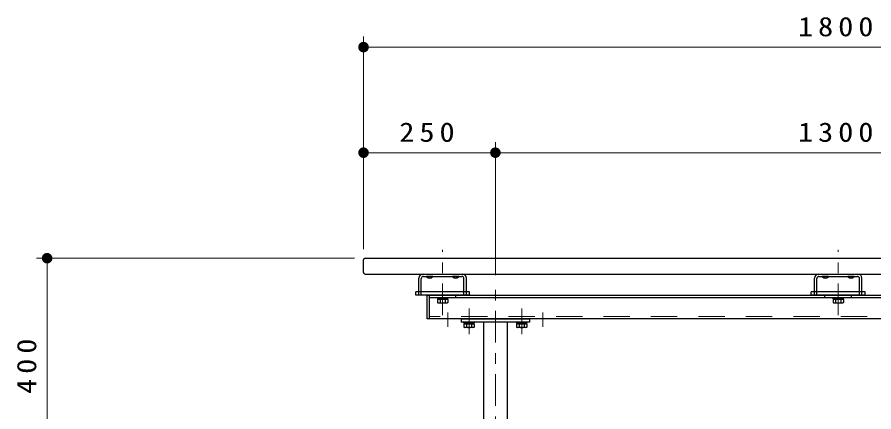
# Model space of a CAD drawing. Units: millimetres on the paper, scale 1:20. Extents: x -385 to 0, y 0 to 267.
# Drawn here: x -323.9 to -242.7, y 114.8 to 152.2 of the extents above; entities that cross this region are included whole.
import ezdxf

# ---------------------------------------------------------------- set-up
doc = ezdxf.new("R2010")
doc.units = ezdxf.units.MM
doc.linetypes.add('USER1', pattern=[4.5, 2.5, -2])
doc.linetypes.add('USER2', pattern=[6, 3, -1, 1, -1])
doc.layers.add('LY_1', color=7, linetype='Continuous', lineweight=25)
doc.styles.add('ＭＳ ゴシック', font='')
doc.styles.get('ＭＳ ゴシック').set_extended_font_data('MS Gothic')

# ---------------------------------------------------------------- blocks, each defined once
blk = doc.blocks.new('filled_dot')
at = {"color": 0, "linetype": 'Continuous', "lineweight": -2, "const_width": 1.25}
blk.add_lwpolyline([(-0.625, 0, 1), (0.625, 0, 1)], format="xyb", close=True, dxfattribs=at)

msp = doc.modelspace()

# ---------------------------------------------------------------- linework, layer by layer
at = {"layer": 'LY_1', "lineweight": 13}
for p, q in [((-291.077, 130.169), (-291.077, 150.319)), ((-291.077, 149.319), (-201.077, 149.319)), ((-278.577, 127.716), (-278.577, 140.319)), ((-291.077, 139.319), (-278.577, 139.319)), ((-278.577, 139.319), (-213.577, 139.319)), ((-291.927, 129.319), (-322.077, 129.319)), ((-321.077, 109.319), (-321.077, 129.319))]:
    msp.add_line(p, q, dxfattribs=at)
at = {"layer": 'LY_1', "color": 40, "linetype": 'USER2', "lineweight": 13}
for p, q in [((-283.577, 123.914), (-283.577, 130.119)), ((-246.077, 123.914), (-246.077, 130.119))]:
    msp.add_line(p, q, dxfattribs=at)
at = {"layer": 'LY_1', "color": 40}
for p, q in [((-291.077, 127.969), (-291.077, 129.169)), ((-290.927, 129.319), (-201.227, 129.319)), ((-290.927, 127.819), (-201.227, 127.819)), ((-285.427, 127.819), (-281.727, 127.819)), ((-285.402, 127.594), (-281.752, 127.594)), ((-247.927, 127.819), (-244.227, 127.819)), ((-247.902, 127.594), (-244.252, 127.594)), ((-285.827, 125.819), (-285.827, 127.419)), ((-285.602, 125.819), (-285.602, 127.394)), ((-281.552, 125.819), (-281.552, 127.394)), ((-281.327, 125.819), (-281.327, 127.419)), ((-248.327, 125.819), (-248.327, 127.419)), ((-248.102, 125.819), (-248.102, 127.394)), ((-244.052, 125.819), (-244.052, 127.394)), ((-243.827, 125.819), (-243.827, 127.419)), ((-281.027, 126.119), (-286.127, 126.119)), ((-286.127, 125.819), (-286.127, 126.119)), ((-281.027, 125.819), (-281.027, 126.119)), ((-243.527, 126.119), (-248.627, 126.119)), ((-248.627, 125.819), (-248.627, 126.119)), ((-243.527, 125.819), (-243.527, 126.119)), ((-281.027, 125.819), (-286.127, 125.819)), ((-243.527, 125.819), (-248.627, 125.819))]:
    msp.add_line(p, q, dxfattribs=at)
at = {"layer": 'LY_1'}
for p, q in [((-285.097, 127.594), (-285.097, 127.569)), ((-284.507, 127.594), (-285.097, 127.594)), ((-284.507, 127.569), (-285.097, 127.569)), ((-284.507, 127.594), (-284.507, 127.569)), ((-282.647, 127.594), (-282.647, 127.569)), ((-282.057, 127.594), (-282.647, 127.594)), ((-282.057, 127.569), (-282.647, 127.569)), ((-282.057, 127.594), (-282.057, 127.569)), ((-247.597, 127.594), (-247.597, 127.569)), ((-247.007, 127.594), (-247.597, 127.594)), ((-247.007, 127.569), (-247.597, 127.569)), ((-247.007, 127.594), (-247.007, 127.569)), ((-245.147, 127.594), (-245.147, 127.569)), ((-244.557, 127.594), (-245.147, 127.594)), ((-244.557, 127.569), (-245.147, 127.569)), ((-244.557, 127.594), (-244.557, 127.569))]:
    msp.add_line(p, q, dxfattribs=at)
at = {"layer": 'LY_1', "linetype": 'USER2', "lineweight": 13}
msp.add_line((-278.577, 109.319), (-278.577, 126.716), dxfattribs=at)
at = {"layer": 'LY_1', "color": 4, "linetype": 'USER2', "lineweight": 13}
for p, q in [((-283.577, 126.195), (-283.577, 124.853)), ((-246.077, 126.195), (-246.077, 124.853)), ((-281.077, 124.565), (-281.077, 122.127)), ((-276.077, 124.565), (-276.077, 122.127)), ((-283.077, 124.17), (-283.077, 122.828)), ((-281.077, 124.17), (-281.077, 122.828)), ((-278.577, 124.17), (-278.577, 122.828)), ((-276.077, 124.17), (-276.077, 122.828)), ((-274.077, 124.17), (-274.077, 122.828))]:
    msp.add_line(p, q, dxfattribs=at)
at = {"layer": 'LY_1', "color": 4}
for p, q in [((-285.052, 125.819), (-207.102, 125.819)), ((-285.052, 123.569), (-285.052, 125.819)), ((-284.827, 123.569), (-284.827, 125.819)), ((-284.827, 125.594), (-207.327, 125.594)), ((-282.327, 125.594), (-282.327, 125.819)), ((-247.327, 125.594), (-247.327, 125.819)), ((-244.827, 125.594), (-244.827, 125.819)), ((-207.102, 123.569), (-285.052, 123.569)), ((-281.827, 123.569), (-281.827, 123.269)), ((-281.827, 123.569), (-275.327, 123.569)), ((-275.327, 123.569), (-275.327, 123.269)), ((-275.327, 123.269), (-281.827, 123.269)), ((-279.702, 123.269), (-279.702, 96.819)), ((-277.452, 123.269), (-277.452, 96.819))]:
    msp.add_line(p, q, dxfattribs=at)
at = {"layer": 'LY_1', "color": 131}
for p, q in [((-284.102, 125.594), (-284.102, 125.519)), ((-284.102, 125.594), (-283.052, 125.594)), ((-284.102, 125.519), (-283.052, 125.519)), ((-284.068, 125.394), (-284.068, 125.119)), ((-283.087, 125.394), (-284.068, 125.394)), ((-284.068, 125.119), (-283.99, 125.074)), ((-283.117, 125.519), (-284.037, 125.519)), ((-284.037, 125.519), (-284.037, 125.394)), ((-283.117, 125.394), (-284.037, 125.394)), ((-283.823, 125.394), (-283.823, 125.119)), ((-283.611, 125.519), (-283.577, 125.394)), ((-283.577, 125.519), (-283.544, 125.394)), ((-283.332, 125.394), (-283.332, 125.119)), ((-283.087, 125.119), (-283.165, 125.074)), ((-283.117, 125.519), (-283.117, 125.394)), ((-283.087, 125.394), (-283.087, 125.119)), ((-283.052, 125.519), (-283.052, 125.594)), ((-246.602, 125.594), (-246.602, 125.519)), ((-246.602, 125.594), (-245.552, 125.594)), ((-246.602, 125.519), (-245.552, 125.519)), ((-246.568, 125.394), (-246.568, 125.119)), ((-245.587, 125.394), (-246.568, 125.394)), ((-246.568, 125.119), (-246.49, 125.074)), ((-245.617, 125.519), (-246.537, 125.519)), ((-246.537, 125.519), (-246.537, 125.394)), ((-245.617, 125.394), (-246.537, 125.394)), ((-246.323, 125.394), (-246.323, 125.119)), ((-246.111, 125.519), (-246.077, 125.394)), ((-246.077, 125.519), (-246.044, 125.394)), ((-245.832, 125.394), (-245.832, 125.119)), ((-245.587, 125.119), (-245.665, 125.074)), ((-245.617, 125.519), (-245.617, 125.394)), ((-245.587, 125.394), (-245.587, 125.119)), ((-245.552, 125.519), (-245.552, 125.594)), ((-283.165, 125.074), (-283.99, 125.074)), ((-245.665, 125.074), (-246.49, 125.074)), ((-281.602, 123.269), (-281.602, 123.194)), ((-281.602, 123.269), (-280.552, 123.269)), ((-281.602, 123.194), (-280.552, 123.194)), ((-280.587, 123.069), (-281.568, 123.069)), ((-281.568, 123.069), (-281.568, 122.794)), ((-281.568, 122.794), (-281.49, 122.749)), ((-280.617, 123.194), (-281.537, 123.194)), ((-281.537, 123.194), (-281.537, 123.069)), ((-280.617, 123.069), (-281.537, 123.069)), ((-280.665, 122.749), (-281.49, 122.749)), ((-281.323, 123.069), (-281.323, 122.794)), ((-281.111, 123.194), (-281.077, 123.069)), ((-281.077, 123.194), (-281.044, 123.069)), ((-280.832, 123.069), (-280.832, 122.794)), ((-280.587, 122.794), (-280.665, 122.749)), ((-280.617, 123.194), (-280.617, 123.069)), ((-280.587, 123.069), (-280.587, 122.794)), ((-280.552, 123.194), (-280.552, 123.269)), ((-276.602, 123.269), (-276.602, 123.194)), ((-276.602, 123.269), (-275.552, 123.269)), ((-276.602, 123.194), (-275.552, 123.194)), ((-275.587, 123.069), (-276.568, 123.069)), ((-276.568, 123.069), (-276.568, 122.794)), ((-276.568, 122.794), (-276.49, 122.749)), ((-275.617, 123.194), (-276.537, 123.194)), ((-276.537, 123.194), (-276.537, 123.069)), ((-275.617, 123.069), (-276.537, 123.069)), ((-275.665, 122.749), (-276.49, 122.749)), ((-276.323, 123.069), (-276.323, 122.794)), ((-276.111, 123.194), (-276.077, 123.069)), ((-276.077, 123.194), (-276.044, 123.069)), ((-275.832, 123.069), (-275.832, 122.794)), ((-275.587, 122.794), (-275.665, 122.749)), ((-275.617, 123.194), (-275.617, 123.069)), ((-275.587, 123.069), (-275.587, 122.794)), ((-275.552, 123.194), (-275.552, 123.269))]:
    msp.add_line(p, q, dxfattribs=at)
at = {"layer": 'LY_1', "color": 4, "linetype": 'USER1', "lineweight": 13}
msp.add_line((-207.327, 123.794), (-284.827, 123.794), dxfattribs=at)
at = {"layer": 'LY_1', "color": 40}
for centre, radius, start, end in [((-290.927, 129.169), 0.15, 90, 180), ((-290.927, 127.969), 0.15, 180, 270), ((-285.427, 127.419), 0.4, 90, 180), ((-285.402, 127.394), 0.2, 90, 180), ((-281.752, 127.394), 0.2, 0, 90), ((-281.727, 127.419), 0.4, 0, 90), ((-247.927, 127.419), 0.4, 90, 180), ((-247.902, 127.394), 0.2, 90, 180), ((-244.252, 127.394), 0.2, 0, 90), ((-244.227, 127.419), 0.4, 0, 90)]:
    msp.add_arc(centre, radius, start, end, dxfattribs=at)
at = {"layer": 'LY_1'}
for centre in [(-284.802, 127.839), (-282.352, 127.839), (-247.302, 127.839), (-244.852, 127.839)]:
    msp.add_arc(centre, 0.4, 222.43594, 317.56406, dxfattribs=at)
at = {"layer": 'LY_1', "color": 131}
for centre, radius, start, end in [((-283.945, 125.332), 0.245, 240.00001, 299.99999), ((-283.577, 125.763), 0.689, 249.136, 290.864), ((-283.209, 125.332), 0.245, 240.00001, 299.99999), ((-246.445, 125.332), 0.245, 240.00001, 299.99999), ((-246.077, 125.763), 0.689, 249.136, 290.864), ((-245.709, 125.332), 0.245, 240.00001, 299.99999), ((-281.445, 123.007), 0.245, 240.00001, 299.99999), ((-281.077, 123.438), 0.689, 249.136, 290.864), ((-280.709, 123.007), 0.245, 240.00001, 299.99999), ((-276.445, 123.007), 0.245, 240.00001, 299.99999), ((-276.077, 123.438), 0.689, 249.136, 290.864), ((-275.709, 123.007), 0.245, 240.00001, 299.99999)]:
    msp.add_arc(centre, radius, start, end, dxfattribs=at)

# ---------------------------------------------------------------- block references
at = {"layer": 'LY_1', "lineweight": 13, "xscale": 0.4, "yscale": 0.4}
for p in [(-291.077, 149.319), (-291.077, 139.319), (-278.577, 139.319)]:
    msp.add_blockref('filled_dot', p, dxfattribs=at)
for p, rotation in [((-278.577, 139.319), 180), ((-321.077, 129.319), 270)]:
    msp.add_blockref('filled_dot', p, dxfattribs=dict(at, rotation=rotation))

# ---------------------------------------------------------------- texts
at = {"layer": 'LY_1', "char_height": 1.833, "attachment_point": 8, "style": 'ＭＳ ゴシック'}
for s, insert in [('\\T1.33;\\W1.15;1800', (-246.077, 150.319)), ('\\T1.33;\\W1.15;250', (-284.827, 140.319)), ('\\T1.33;\\W1.15;1300', (-246.077, 140.319))]:
    msp.add_mtext(s, dxfattribs=dict(at, insert=insert))
at = {"layer": 'LY_1', "insert": (-322.077, 119.319), "char_height": 1.833, "attachment_point": 8, "rotation": 90, "style": 'ＭＳ ゴシック'}
msp.add_mtext('\\T1.33;\\W1.15;400', dxfattribs=at)

doc.saveas('drawing.dxf')
